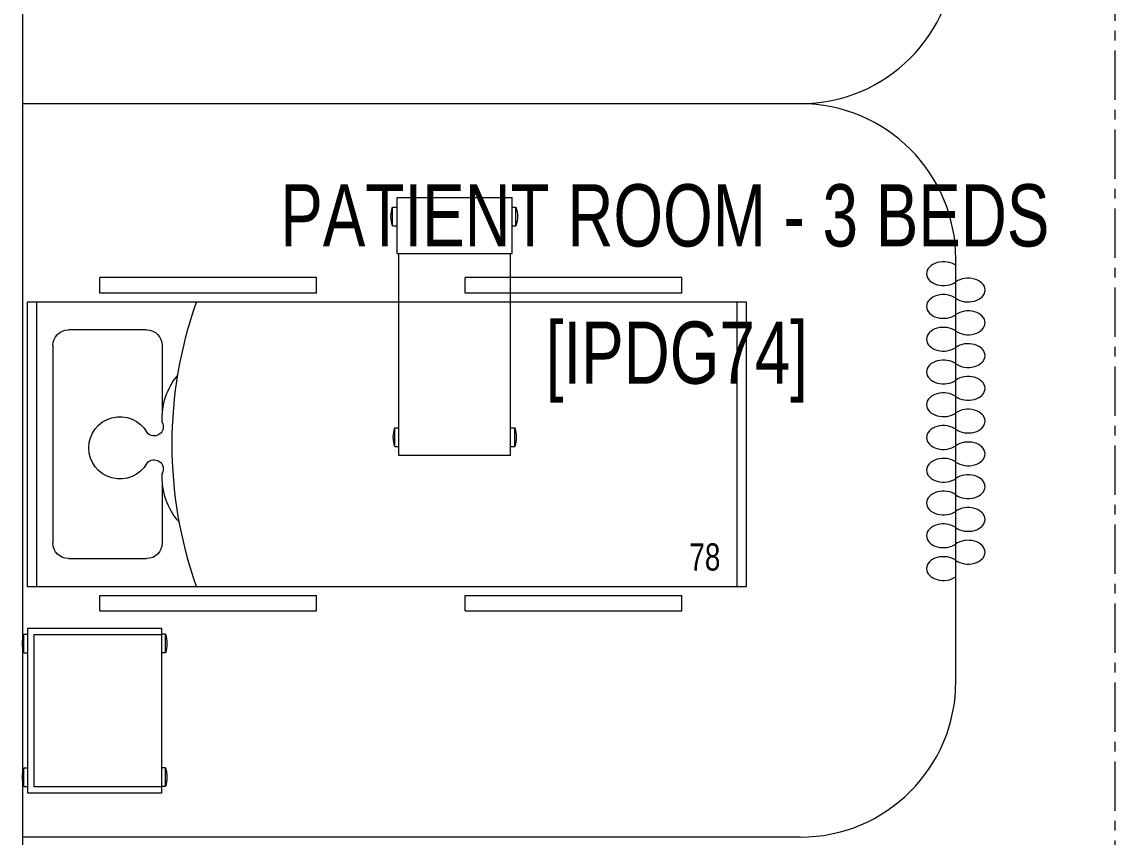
# Model space of a CAD drawing. Header units: millimetres. Extents: x 26027 to 581921, y 7230 to 233891.
# Drawn here: x 491685 to 495199, y 159063 to 161684 of the extents above; entities that cross this region are included whole.
import ezdxf

# ---------------------------------------------------------------- set-up
doc = ezdxf.new("R2010")
doc.units = ezdxf.units.MM
doc.header["$LTSCALE"] = 5
doc.linetypes.add('CENTER', pattern=[50.8, 31.75, -6.35, 6.35, -6.35])
doc.layers.get('0').update_dxf_attribs({"color": 252})
for name, color, linetype, lineweight in [('72_EGR_BASE_TEXT', 252, 'Continuous', 5), ('Medical Equipment and Furniture', 252, 'Continuous', 0), ('Medical Equipment and Furniture1', 252, 'Continuous', 5), ('Walls', 252, 'Continuous', 5)]:
    doc.layers.add(name, color=color, linetype=linetype, lineweight=lineweight)
doc.layers.add('axes', color=252, linetype='Continuous')
doc.styles.add('X3G_ENTITY_257CFD', font='swisscl.ttf', dxfattribs={"height": 200})
doc.styles.add('X3G_ENTITY_2587EA', font='swisscl.ttf', dxfattribs={"height": 200})

# ---------------------------------------------------------------- blocks, each defined once
blk = doc.blocks.new('Hospital Bed')
at = {"layer": 'Medical Equipment and Furniture1'}
for p, q in [((38.338, -101.6315, 0), (38.338, -101.6815, 0)), ((38.338, -101.6315, 0), (39.0347, -101.6315, 0)), ((39.0347, -101.6315, 0), (39.0347, -101.6815, 0)), ((39.5123, -101.6315, 0), (40.209, -101.6315, 0)), ((39.5123, -101.6315, 0), (39.5123, -101.6815, 0)), ((40.209, -101.6315, 0), (40.209, -101.6815, 0)), ((38.338, -101.6815, 0), (39.0347, -101.6815, 0)), ((39.5123, -101.6815, 0), (40.209, -101.6815, 0)), ((38.105, -102.6245, 0), (38.105, -101.7101, 0)), ((38.105, -101.7101, 0), (40.4164, -101.7101, 0)), ((38.135, -102.6245, 0), (38.135, -101.7101, 0)), ((40.3864, -101.7101, 0), (40.3864, -102.6245, 0)), ((40.4164, -101.7101, 0), (40.4164, -102.6245, 0)), ((38.2374, -101.7997, 0), (38.4887, -101.7997, 0)), ((38.1874, -102.485, 0), (38.1874, -101.8497, 0)), ((38.5387, -102.0476, 0), (38.5387, -101.8497, 0)), ((38.5387, -102.485, 0), (38.5387, -102.264, 0)), ((38.4887, -102.535, 0), (38.2374, -102.535, 0)), ((40.4164, -102.6245, 0), (38.105, -102.6245, 0)), ((38.338, -102.6532, 0), (38.338, -102.7032, 0)), ((39.0347, -102.6532, 0), (38.338, -102.6532, 0)), ((39.0347, -102.6532, 0), (39.0347, -102.7032, 0)), ((40.209, -102.6532, 0), (39.5123, -102.6532, 0)), ((39.5123, -102.6532, 0), (39.5123, -102.7032, 0)), ((40.209, -102.6532, 0), (40.209, -102.7032, 0)), ((39.0347, -102.7032, 0), (38.338, -102.7032, 0)), ((40.209, -102.7032, 0), (39.5123, -102.7032, 0))]:
    blk.add_line(p, q, dxfattribs=at)
at = {"layer": 'Medical Equipment and Furniture1', "elevation": 0}
for points in [[(38.6489, -102.6245), (38.6489, -102.6245), (38.6489, -102.6245), (38.6489, -102.6245), (38.6489, -102.6245), (38.6489, -102.6245), (38.6489, -102.6245), (38.6489, -102.6245), (38.6489, -102.6245), (38.6489, -102.6245), (38.6489, -102.6245), (38.6489, -102.6245), (38.6489, -102.6245), (38.6489, -102.6245), (38.6489, -102.6245), (38.6489, -102.6245), (38.6489, -102.6245), (38.6489, -102.6245), (38.6489, -102.6245), (38.6489, -102.6245), (38.6489, -102.6245), (38.6489, -102.6245), (38.6489, -102.6245), (38.6489, -102.6245), (38.6489, -102.6245), (38.6489, -102.6245), (38.6489, -102.6245), (38.6489, -102.6245), (38.6489, -102.6245), (38.6489, -102.6245), (38.6489, -102.6245), (38.6489, -102.6245), (38.6489, -102.6245), (38.6489, -102.6245), (38.6489, -102.6245), (38.6489, -102.6245), (38.6489, -102.6245), (38.6489, -102.6245), (38.6489, -102.6245), (38.6489, -102.6245), (38.6489, -102.6245), (38.6489, -102.6245), (38.6489, -102.6245), (38.6489, -102.6245), (38.6489, -102.6245), (38.6489, -102.6245), (38.6489, -102.6245), (38.6489, -102.6245), (38.6489, -102.6245), (38.6489, -102.6245), (38.6489, -102.6245), (38.6489, -102.6245), (38.6489, -102.6245), (38.6489, -102.6245), (38.6489, -102.6245), (38.6489, -102.6245), (38.6489, -102.6245), (38.6489, -102.6245), (38.6489, -102.6245), (38.6489, -102.6245), (38.6489, -102.6245), (38.6489, -102.6245), (38.6489, -102.6245), (38.6489, -102.6245), (38.6489, -102.6245), (38.6489, -102.6245), (38.6489, -102.6245), (38.6489, -102.6245), (38.6489, -102.6245), (38.6489, -102.6245), (38.6489, -102.6245), (38.6489, -102.6245), (38.6489, -102.6245), (38.6489, -102.6245), (38.6489, -102.6245), (38.6489, -102.6245), (38.6489, -102.6245), (38.6489, -102.6245), (38.6489, -102.6245), (38.6489, -102.6245), (38.6489, -102.6245), (38.6489, -102.6245), (38.6489, -102.6245), (38.6489, -102.6245), (38.6489, -102.6245), (38.6489, -102.6245), (38.6489, -102.6245), (38.6489, -102.6245), (38.6489, -102.6245), (38.6489, -102.6245), (38.6489, -102.6245), (38.6489, -102.6245), (38.6489, -102.6245), (38.6489, -102.6245), (38.6489, -102.6245), (38.6489, -102.6245), (38.6489, -102.6245), (38.6489, -102.6245), (38.6489, -102.6245), (38.6489, -102.6245), (38.6489, -102.6245), (38.6489, -102.6245), (38.6489, -102.6245), (38.6489, -102.6245), (38.6489, -102.6245), (38.6489, -102.6245), (38.6489, -102.6245), (38.6489, -102.6245), (38.6489, -102.6245), (38.6489, -102.6245), (38.6489, -102.6245), (38.6489, -102.6245), (38.6489, -102.6245), (38.6489, -102.6245), (38.6489, -102.6245), (38.6489, -102.6245), (38.6489, -102.6245), (38.6489, -102.6245), (38.6489, -102.6245), (38.6489, -102.6245), (38.6489, -102.6245), (38.6489, -102.6245), (38.6489, -102.6245), (38.6489, -102.6245), (38.6489, -102.6245), (38.6489, -102.6245), (38.6489, -102.6245), (38.6489, -102.6245), (38.6489, -102.6245), (38.6489, -102.6245), (38.6489, -102.6245), (38.6489, -102.6245), (38.6489, -102.6245), (38.6489, -102.6245), (38.6489, -102.6245), (38.6489, -102.6245), (38.6489, -102.6245), (38.6489, -102.6245), (38.6489, -102.6245), (38.6489, -102.6245), (38.6489, -102.6245), (38.6489, -102.6245), (38.6489, -102.6245), (38.6489, -102.6245), (38.6489, -102.6245), (38.6489, -102.6245), (38.6489, -102.6245), (38.6489, -102.6245), (38.6489, -102.6245), (38.6489, -102.6245), (38.6489, -102.6245), (38.6489, -102.6245), (38.6489, -102.6245), (38.6489, -102.6245), (38.6489, -102.6245), (38.6489, -102.6245), (38.6489, -102.6245), (38.6489, -102.6245), (38.6489, -102.6245), (38.6489, -102.6245), (38.6489, -102.6245), (38.6489, -102.6245), (38.6489, -102.6245), (38.6489, -102.6245), (38.6489, -102.6245), (38.6489, -102.6245), (38.6489, -102.6245), (38.6489, -102.6245), (38.6489, -102.6245), (38.6489, -102.6245), (38.6489, -102.6245), (38.6489, -102.6245), (38.6489, -102.6245), (38.6489, -102.6245), (38.6489, -102.6245), (38.6489, -102.6245), (38.6489, -102.6245), (38.6489, -102.6245), (38.6489, -102.6245), (38.6489, -102.6245), (38.6489, -102.6245), (38.6489, -102.6245), (38.6489, -102.6245), (38.6489, -102.6245), (38.6489, -102.6245), (38.6489, -102.6245), (38.6489, -102.6245), (38.6489, -102.6245), (38.6489, -102.6245), (38.6489, -102.6245), (38.6489, -102.6245), (38.6489, -102.6245), (38.6489, -102.6245), (38.6489, -102.6245), (38.6489, -102.6245), (38.6489, -102.6245), (38.6489, -102.6245), (38.6489, -102.6245), (38.6489, -102.6245), (38.6489, -102.6245), (38.6489, -102.6245), (38.6489, -102.6245), (38.6489, -102.6245), (38.6489, -102.6245), (38.6489, -102.6245), (38.6489, -102.6245), (38.6489, -102.6245), (38.6489, -102.6245), (38.6489, -102.6245), (38.6489, -102.6245), (38.6489, -102.6245), (38.6489, -102.6245), (38.6489, -102.6245), (38.6489, -102.6245), (38.6489, -102.6245), (38.6489, -102.6245), (38.6489, -102.6245), (38.6489, -102.6245), (38.6489, -102.6245)], [(38.6489, -102.6245), (38.6489, -102.6245), (38.6489, -102.6245), (38.6489, -102.6245), (38.6489, -102.6245), (38.6489, -102.6245), (38.6489, -102.6245), (38.6489, -102.6245), (38.6489, -102.6245), (38.6489, -102.6245), (38.6489, -102.6245), (38.6489, -102.6245), (38.6489, -102.6245), (38.6489, -102.6245), (38.6489, -102.6245), (38.6489, -102.6245), (38.6489, -102.6245), (38.6489, -102.6245), (38.6489, -102.6245), (38.6489, -102.6245), (38.6489, -102.6245), (38.6489, -102.6245), (38.6489, -102.6245), (38.6489, -102.6245), (38.6489, -102.6245), (38.6489, -102.6245), (38.6489, -102.6245), (38.6489, -102.6245), (38.6489, -102.6245), (38.6489, -102.6245), (38.6489, -102.6245), (38.6489, -102.6245), (38.6489, -102.6245), (38.6489, -102.6245), (38.6489, -102.6245), (38.6489, -102.6245), (38.6489, -102.6245), (38.6489, -102.6245), (38.6489, -102.6245), (38.6489, -102.6245), (38.6489, -102.6245), (38.6489, -102.6245), (38.6489, -102.6245), (38.6489, -102.6245), (38.6489, -102.6245), (38.6489, -102.6245), (38.6489, -102.6245), (38.6489, -102.6245), (38.6489, -102.6245), (38.6489, -102.6245), (38.6489, -102.6245), (38.6489, -102.6245), (38.6489, -102.6245), (38.6489, -102.6245), (38.6489, -102.6245), (38.6489, -102.6245), (38.6489, -102.6245), (38.6489, -102.6245), (38.6489, -102.6245), (38.6489, -102.6245), (38.6489, -102.6245), (38.6489, -102.6245), (38.6489, -102.6245), (38.6489, -102.6245), (38.6489, -102.6245), (38.6489, -102.6245), (38.6489, -102.6245), (38.6489, -102.6245), (38.6489, -102.6245), (38.6489, -102.6245), (38.6489, -102.6245), (38.6489, -102.6245), (38.6489, -102.6245), (38.6489, -102.6245), (38.6489, -102.6245), (38.6489, -102.6245), (38.6489, -102.6245), (38.6489, -102.6245), (38.6489, -102.6245), (38.6489, -102.6245), (38.6489, -102.6245), (38.6489, -102.6245), (38.6489, -102.6245), (38.6489, -102.6245), (38.6489, -102.6245), (38.6489, -102.6245), (38.6489, -102.6245), (38.6489, -102.6245), (38.6489, -102.6245), (38.6489, -102.6245), (38.6489, -102.6245), (38.6489, -102.6245), (38.6489, -102.6245), (38.6489, -102.6245), (38.6489, -102.6245), (38.6489, -102.6245), (38.6489, -102.6245), (38.6489, -102.6245), (38.6489, -102.6245), (38.6489, -102.6245), (38.6489, -102.6245), (38.6489, -102.6245), (38.6489, -102.6245), (38.6489, -102.6245), (38.6489, -102.6245), (38.6489, -102.6245), (38.6489, -102.6245), (38.6489, -102.6245), (38.6489, -102.6245), (38.6489, -102.6245), (38.6489, -102.6245), (38.6489, -102.6245), (38.6489, -102.6245), (38.6489, -102.6245), (38.6489, -102.6245), (38.6489, -102.6245), (38.6489, -102.6245), (38.6489, -102.6245), (38.6489, -102.6245), (38.6489, -102.6245), (38.6489, -102.6245), (38.6489, -102.6245), (38.6489, -102.6245), (38.6489, -102.6245), (38.6489, -102.6245), (38.6489, -102.6245), (38.6489, -102.6245), (38.6489, -102.6245), (38.6489, -102.6245), (38.6489, -102.6245), (38.6489, -102.6245), (38.6489, -102.6245), (38.6489, -102.6245), (38.6489, -102.6245), (38.6489, -102.6245), (38.6489, -102.6245), (38.6489, -102.6245), (38.6489, -102.6245), (38.6489, -102.6245), (38.6489, -102.6245), (38.6489, -102.6245), (38.6489, -102.6245), (38.6489, -102.6245), (38.6489, -102.6245), (38.6489, -102.6245), (38.6489, -102.6245), (38.6489, -102.6245), (38.6489, -102.6245), (38.6489, -102.6245), (38.6489, -102.6245), (38.6489, -102.6245), (38.6489, -102.6245), (38.6489, -102.6245), (38.6489, -102.6245), (38.6489, -102.6245), (38.6489, -102.6245), (38.6489, -102.6245), (38.6489, -102.6245), (38.6489, -102.6245), (38.6489, -102.6245), (38.6489, -102.6245), (38.6489, -102.6245), (38.6489, -102.6245), (38.6489, -102.6245), (38.6489, -102.6245), (38.6489, -102.6245), (38.6489, -102.6245), (38.6489, -102.6245), (38.6489, -102.6245), (38.6489, -102.6245), (38.6489, -102.6245), (38.6489, -102.6245), (38.6489, -102.6245), (38.6489, -102.6245), (38.6489, -102.6245), (38.6489, -102.6245), (38.6489, -102.6245), (38.6489, -102.6245), (38.6489, -102.6245), (38.6489, -102.6245), (38.6489, -102.6245), (38.6489, -102.6245), (38.6489, -102.6245), (38.6489, -102.6245), (38.6489, -102.6245), (38.6489, -102.6245), (38.6489, -102.6245), (38.6489, -102.6245), (38.6489, -102.6245), (38.6489, -102.6245), (38.6489, -102.6245), (38.6489, -102.6245), (38.6489, -102.6245), (38.6489, -102.6245), (38.6489, -102.6245), (38.6489, -102.6245), (38.6489, -102.6245), (38.6489, -102.6245), (38.6489, -102.6245), (38.6489, -102.6245), (38.6489, -102.6245), (38.6489, -102.6245), (38.6489, -102.6245), (38.6489, -102.6245), (38.6489, -102.6245), (38.6489, -102.6245), (38.6489, -102.6245), (38.6489, -102.6245), (38.6489, -102.6245), (38.6489, -102.6245), (38.6489, -102.6245), (38.6489, -102.6245), (38.6489, -102.6245), (38.6489, -102.6245)], [(38.6489, -102.6245), (38.6489, -102.6245), (38.6489, -102.6245), (38.6489, -102.6245), (38.6489, -102.6245), (38.6489, -102.6245), (38.6489, -102.6245), (38.6489, -102.6245), (38.6489, -102.6245), (38.6489, -102.6245), (38.6489, -102.6245), (38.6489, -102.6245), (38.6489, -102.6245), (38.6489, -102.6245), (38.6489, -102.6245), (38.6489, -102.6245), (38.6489, -102.6245), (38.6489, -102.6245), (38.6489, -102.6245), (38.6489, -102.6245), (38.6489, -102.6245), (38.6489, -102.6245), (38.6489, -102.6245), (38.6489, -102.6245), (38.6489, -102.6245), (38.6489, -102.6245), (38.6489, -102.6245), (38.6489, -102.6245), (38.6489, -102.6245), (38.6489, -102.6245), (38.6489, -102.6245), (38.6489, -102.6245), (38.6489, -102.6245), (38.6489, -102.6245), (38.6489, -102.6245), (38.6489, -102.6245), (38.6489, -102.6245), (38.6489, -102.6245), (38.6489, -102.6245), (38.6489, -102.6245), (38.6489, -102.6245), (38.6489, -102.6245), (38.6489, -102.6245), (38.6489, -102.6245), (38.6489, -102.6245), (38.6489, -102.6245), (38.6489, -102.6245), (38.6489, -102.6245), (38.6489, -102.6245), (38.6489, -102.6245), (38.6489, -102.6245), (38.6489, -102.6245), (38.6489, -102.6245), (38.6489, -102.6245), (38.6489, -102.6245), (38.6489, -102.6245), (38.6489, -102.6245), (38.6489, -102.6245), (38.6489, -102.6245), (38.6489, -102.6245), (38.6489, -102.6245), (38.6489, -102.6245), (38.6489, -102.6245), (38.6489, -102.6245), (38.6489, -102.6245), (38.6489, -102.6245), (38.6489, -102.6245), (38.6489, -102.6245), (38.6489, -102.6245), (38.6489, -102.6245), (38.6489, -102.6245), (38.6489, -102.6245), (38.6489, -102.6245), (38.6489, -102.6245), (38.6489, -102.6245), (38.6489, -102.6245), (38.6489, -102.6245), (38.6489, -102.6245), (38.6489, -102.6245), (38.6489, -102.6245), (38.6489, -102.6245), (38.6489, -102.6245), (38.6489, -102.6245), (38.6489, -102.6245), (38.6489, -102.6245), (38.6489, -102.6245), (38.6489, -102.6245), (38.6489, -102.6245), (38.6489, -102.6245), (38.6489, -102.6245), (38.6489, -102.6245), (38.6489, -102.6245), (38.6489, -102.6245), (38.6489, -102.6245), (38.6489, -102.6245), (38.6489, -102.6245), (38.6489, -102.6245), (38.6489, -102.6245), (38.6489, -102.6245), (38.6489, -102.6245), (38.6489, -102.6245), (38.6489, -102.6245), (38.6489, -102.6245), (38.6489, -102.6245), (38.6489, -102.6245), (38.6489, -102.6245), (38.6489, -102.6245), (38.6489, -102.6245), (38.6489, -102.6245), (38.6489, -102.6245), (38.6489, -102.6245), (38.6489, -102.6245), (38.6489, -102.6245), (38.6489, -102.6245), (38.6489, -102.6245), (38.6489, -102.6245), (38.6489, -102.6245), (38.6489, -102.6245), (38.6489, -102.6245), (38.6489, -102.6245), (38.6489, -102.6245), (38.6489, -102.6245), (38.6489, -102.6245), (38.6489, -102.6245), (38.6489, -102.6245), (38.6489, -102.6245), (38.6489, -102.6245), (38.6489, -102.6245), (38.6489, -102.6245), (38.6489, -102.6245), (38.6489, -102.6245), (38.6489, -102.6245), (38.6489, -102.6245), (38.6489, -102.6245), (38.6489, -102.6245), (38.6489, -102.6245), (38.6489, -102.6245), (38.6489, -102.6245), (38.6489, -102.6245), (38.6489, -102.6245), (38.6489, -102.6245), (38.6489, -102.6245), (38.6489, -102.6245), (38.6489, -102.6245), (38.6489, -102.6245), (38.6489, -102.6245), (38.6489, -102.6245), (38.6489, -102.6245), (38.6489, -102.6245), (38.6489, -102.6245), (38.6489, -102.6245), (38.6489, -102.6245), (38.6489, -102.6245), (38.6489, -102.6245), (38.6489, -102.6245), (38.6489, -102.6245), (38.6489, -102.6245), (38.6489, -102.6245), (38.6489, -102.6245), (38.6489, -102.6245), (38.6489, -102.6245), (38.6489, -102.6245), (38.6489, -102.6245), (38.6489, -102.6245), (38.6489, -102.6245), (38.6489, -102.6245), (38.6489, -102.6245), (38.6489, -102.6245), (38.6489, -102.6245), (38.6489, -102.6245), (38.6489, -102.6245), (38.6489, -102.6245), (38.6489, -102.6245), (38.6489, -102.6245), (38.6489, -102.6245), (38.6489, -102.6245), (38.6489, -102.6245), (38.6489, -102.6245), (38.6489, -102.6245), (38.6489, -102.6245), (38.6489, -102.6245), (38.6489, -102.6245), (38.6489, -102.6245), (38.6489, -102.6245), (38.6489, -102.6245), (38.6489, -102.6245), (38.6489, -102.6245), (38.6489, -102.6245), (38.6489, -102.6245), (38.6489, -102.6245), (38.6489, -102.6245), (38.6489, -102.6245), (38.6489, -102.6245), (38.6489, -102.6245), (38.6489, -102.6245), (38.6489, -102.6245), (38.6489, -102.6245), (38.6489, -102.6245), (38.6489, -102.6245), (38.6489, -102.6245), (38.6489, -102.6245), (38.6489, -102.6245), (38.6489, -102.6245), (38.6489, -102.6245), (38.6489, -102.6245), (38.6489, -102.6245), (38.6489, -102.6245), (38.6489, -102.6245), (38.6489, -102.6245), (38.6489, -102.6245), (38.6489, -102.6245), (38.6489, -102.6245), (38.6489, -102.6245), (38.6489, -102.6245), (38.6489, -102.6245), (38.6489, -102.6245), (38.6489, -102.6245), (38.6489, -102.6245), (38.6489, -102.6245), (38.6489, -102.6245), (38.6489, -102.6245), (38.6489, -102.6245), (38.6489, -102.6245), (38.6489, -102.6245), (38.6489, -102.6245), (38.6489, -102.6245), (38.6489, -102.6245), (38.6489, -102.6245), (38.6489, -102.6245), (38.6489, -102.6245), (38.6489, -102.6245), (38.6489, -102.6245), (38.6489, -102.6245), (38.6489, -102.6245), (38.6489, -102.6245), (38.6489, -102.6245), (38.6489, -102.6245), (38.6489, -102.6245), (38.6489, -102.6245), (38.6489, -102.6245), (38.6489, -102.6245), (38.6489, -102.6245), (38.6489, -102.6245), (38.6489, -102.6245), (38.6489, -102.6245), (38.6489, -102.6245), (38.6489, -102.6245), (38.6489, -102.6245), (38.6489, -102.6245), (38.6489, -102.6245), (38.6489, -102.6245), (38.6489, -102.6245), (38.6489, -102.6245), (38.6489, -102.6245), (38.6489, -102.6245), (38.6489, -102.6245), (38.6489, -102.6245), (38.6489, -102.6245), (38.6489, -102.6245), (38.6489, -102.6245), (38.6489, -102.6245), (38.6489, -102.6245), (38.6489, -102.6245), (38.6489, -102.6245), (38.6489, -102.6245), (38.6489, -102.6245), (38.6489, -102.6245), (38.6489, -102.6245), (38.6489, -102.6245), (38.6489, -102.6245), (38.6489, -102.6245), (38.6489, -102.6245), (38.6489, -102.6245), (38.6489, -102.6245), (38.6489, -102.6245), (38.6489, -102.6245), (38.6489, -102.6245)]]:
    blk.add_lwpolyline(points, close=True, dxfattribs=at)
for points in [[(38.6489, -102.6245), (38.6489, -102.6245), (38.6489, -102.6245), (38.6489, -102.6245), (38.6489, -102.6245), (38.6489, -102.6245), (38.6489, -102.6245), (38.6489, -102.6245)], [(38.6489, -102.6245), (38.6489, -102.6245), (38.6489, -102.6245), (38.6489, -102.6245), (38.6489, -102.6245), (38.6489, -102.6245), (38.6489, -102.6245), (38.6489, -102.6245), (38.6489, -102.6245), (38.6489, -102.6245), (38.6489, -102.6245), (38.6489, -102.6245), (38.6489, -102.6245), (38.6489, -102.6245), (38.6489, -102.6245), (38.6489, -102.6245), (38.6489, -102.6245), (38.6489, -102.6245), (38.6489, -102.6245), (38.6489, -102.6245), (38.6489, -102.6245), (38.6489, -102.6245), (38.6489, -102.6245), (38.6489, -102.6245), (38.6489, -102.6245), (38.6489, -102.6245), (38.6489, -102.6245), (38.6489, -102.6245), (38.6489, -102.6245), (38.6489, -102.6245), (38.6489, -102.6245), (38.6489, -102.6245), (38.6489, -102.6245), (38.6489, -102.6245), (38.6489, -102.6245), (38.6489, -102.6245), (38.6489, -102.6245), (38.6489, -102.6245), (38.6489, -102.6245), (38.6489, -102.6245), (38.6489, -102.6245), (38.6489, -102.6245), (38.6489, -102.6245), (38.6489, -102.6245), (38.6489, -102.6245), (38.6489, -102.6245), (38.6489, -102.6245), (38.6489, -102.6245), (38.6489, -102.6245), (38.6489, -102.6245), (38.6489, -102.6245), (38.6489, -102.6245), (38.6489, -102.6245), (38.6489, -102.6245), (38.6489, -102.6245), (38.6489, -102.6245), (38.6489, -102.6245), (38.6489, -102.6245), (38.6489, -102.6245), (38.6489, -102.6245), (38.6489, -102.6245), (38.6489, -102.6245), (38.6489, -102.6245), (38.6489, -102.6245), (38.6489, -102.6245), (38.6489, -102.6245), (38.6489, -102.6245), (38.6489, -102.6245), (38.6489, -102.6245), (38.6489, -102.6245), (38.6489, -102.6245), (38.6489, -102.6245), (38.6489, -102.6245), (38.6489, -102.6245), (38.6489, -102.6245), (38.6489, -102.6245), (38.6489, -102.6245), (38.6489, -102.6245), (38.6489, -102.6245), (38.6489, -102.6245), (38.6489, -102.6245), (38.6489, -102.6245), (38.6489, -102.6245), (38.6489, -102.6245), (38.6489, -102.6245), (38.6489, -102.6245), (38.6489, -102.6245), (38.6489, -102.6245), (38.6489, -102.6245), (38.6489, -102.6245), (38.6489, -102.6245), (38.6489, -102.6245), (38.6489, -102.6245), (38.6489, -102.6245), (38.6489, -102.6245), (38.6489, -102.6245), (38.6489, -102.6245), (38.6489, -102.6245), (38.6489, -102.6245), (38.6489, -102.6245), (38.6489, -102.6245), (38.6489, -102.6245), (38.6489, -102.6245), (38.6489, -102.6245), (38.6489, -102.6245), (38.6489, -102.6245), (38.6489, -102.6245), (38.6489, -102.6245), (38.6489, -102.6245), (38.6489, -102.6245), (38.6489, -102.6245)], [(38.6489, -102.6245), (38.6489, -102.6245), (38.6489, -102.6245), (38.6489, -102.6245), (38.6489, -102.6245), (38.6489, -102.6245), (38.6489, -102.6245), (38.6489, -102.6245), (38.6489, -102.6245), (38.6489, -102.6245), (38.6489, -102.6245), (38.6489, -102.6245), (38.6489, -102.6245), (38.6489, -102.6245), (38.6489, -102.6245), (38.6489, -102.6245), (38.6489, -102.6245)], [(38.6489, -102.6245), (38.6489, -102.6245), (38.6489, -102.6245), (38.6489, -102.6245), (38.6489, -102.6245), (38.6489, -102.6245), (38.6489, -102.6245)], [(38.6489, -102.6245), (38.6489, -102.6245), (38.6489, -102.6245), (38.6489, -102.6245), (38.6489, -102.6245), (38.6489, -102.6245), (38.6489, -102.6245), (38.6489, -102.6245), (38.6489, -102.6245), (38.6489, -102.6245), (38.6489, -102.6245), (38.6489, -102.6245)], [(38.6489, -102.6245), (38.6489, -102.6245), (38.6489, -102.6245), (38.6489, -102.6245), (38.6489, -102.6245), (38.6489, -102.6245), (38.6489, -102.6245), (38.6489, -102.6245), (38.6489, -102.6245), (38.6489, -102.6245), (38.6489, -102.6245), (38.6489, -102.6245), (38.6489, -102.6245), (38.6489, -102.6245), (38.6489, -102.6245), (38.6489, -102.6245), (38.6489, -102.6245), (38.6489, -102.6245), (38.6489, -102.6245), (38.6489, -102.6245), (38.6489, -102.6245), (38.6489, -102.6245), (38.6489, -102.6245), (38.6489, -102.6245), (38.6489, -102.6245), (38.6489, -102.6245), (38.6489, -102.6245), (38.6489, -102.6245), (38.6489, -102.6245), (38.6489, -102.6245), (38.6489, -102.6245), (38.6489, -102.6245), (38.6489, -102.6245), (38.6489, -102.6245), (38.6489, -102.6245), (38.6489, -102.6245), (38.6489, -102.6245), (38.6489, -102.6245), (38.6489, -102.6245), (38.6489, -102.6245), (38.6489, -102.6245), (38.6489, -102.6245), (38.6489, -102.6245), (38.6489, -102.6245), (38.6489, -102.6245), (38.6489, -102.6245), (38.6489, -102.6245), (38.6489, -102.6245), (38.6489, -102.6245), (38.6489, -102.6245), (38.6489, -102.6245), (38.6489, -102.6245), (38.6489, -102.6245), (38.6489, -102.6245), (38.6489, -102.6245), (38.6489, -102.6245), (38.6489, -102.6245), (38.6489, -102.6245), (38.6489, -102.6245), (38.6489, -102.6245), (38.6489, -102.6245), (38.6489, -102.6245), (38.6489, -102.6245), (38.6489, -102.6245), (38.6489, -102.6245), (38.6489, -102.6245), (38.6489, -102.6245), (38.6489, -102.6245), (38.6489, -102.6245), (38.6489, -102.6245), (38.6489, -102.6245), (38.6489, -102.6245), (38.6489, -102.6245), (38.6489, -102.6245), (38.6489, -102.6245), (38.6489, -102.6245), (38.6489, -102.6245), (38.6489, -102.6245), (38.6489, -102.6245), (38.6489, -102.6245), (38.6489, -102.6245), (38.6489, -102.6245), (38.6489, -102.6245), (38.6489, -102.6245), (38.6489, -102.6245), (38.6489, -102.6245), (38.6489, -102.6245), (38.6489, -102.6245), (38.6489, -102.6245)], [(38.6489, -102.6245), (38.6489, -102.6245), (38.6489, -102.6245), (38.6489, -102.6245), (38.6489, -102.6245), (38.6489, -102.6245), (38.6489, -102.6245), (38.6489, -102.6245), (38.6489, -102.6245), (38.6489, -102.6245), (38.6489, -102.6245), (38.6489, -102.6245), (38.6489, -102.6245), (38.6489, -102.6245), (38.6489, -102.6245), (38.6489, -102.6245), (38.6489, -102.6245), (38.6489, -102.6245), (38.6489, -102.6245), (38.6489, -102.6245), (38.6489, -102.6245), (38.6489, -102.6245), (38.6489, -102.6245), (38.6489, -102.6245), (38.6489, -102.6245), (38.6489, -102.6245), (38.6489, -102.6245), (38.6489, -102.6245), (38.6489, -102.6245), (38.6489, -102.6245), (38.6489, -102.6245), (38.6489, -102.6245), (38.6489, -102.6245), (38.6489, -102.6245), (38.6489, -102.6245), (38.6489, -102.6245), (38.6489, -102.6245), (38.6489, -102.6245), (38.6489, -102.6245), (38.6489, -102.6245), (38.6489, -102.6245), (38.6489, -102.6245), (38.6489, -102.6245), (38.6489, -102.6245), (38.6489, -102.6245), (38.6489, -102.6245), (38.6489, -102.6245), (38.6489, -102.6245), (38.6489, -102.6245), (38.6489, -102.6245), (38.6489, -102.6245), (38.6489, -102.6245), (38.6489, -102.6245), (38.6489, -102.6245)], [(38.6489, -102.6245), (38.6489, -102.6245), (38.6489, -102.6245), (38.6489, -102.6245), (38.6489, -102.6245), (38.6489, -102.6245), (38.6489, -102.6245), (38.6489, -102.6245), (38.6489, -102.6245), (38.6489, -102.6245)], [(38.6489, -102.6245), (38.6489, -102.6245), (38.6489, -102.6245), (38.6489, -102.6245), (38.6489, -102.6245), (38.6489, -102.6245), (38.6489, -102.6245), (38.6489, -102.6245), (38.6489, -102.6245), (38.6489, -102.6245)], [(38.6489, -102.6245), (38.6489, -102.6245), (38.6489, -102.6245), (38.6489, -102.6245), (38.6489, -102.6245), (38.6489, -102.6245), (38.6489, -102.6245), (38.6489, -102.6245), (38.6489, -102.6245), (38.6489, -102.6245), (38.6489, -102.6245), (38.6489, -102.6245), (38.6489, -102.6245), (38.6489, -102.6245), (38.6489, -102.6245)], [(38.6489, -102.6245), (38.6489, -102.6245), (38.6489, -102.6245), (38.6489, -102.6245), (38.6489, -102.6245), (38.6489, -102.6245), (38.6489, -102.6245), (38.6489, -102.6245), (38.6489, -102.6245), (38.6489, -102.6245)], [(38.6489, -102.6245), (38.6489, -102.6245), (38.6489, -102.6245), (38.6489, -102.6245), (38.6489, -102.6245), (38.6489, -102.6245), (38.6489, -102.6245)], [(38.6489, -102.6245), (38.6489, -102.6245), (38.6489, -102.6245), (38.6489, -102.6245), (38.6489, -102.6245), (38.6489, -102.6245), (38.6489, -102.6245), (38.6489, -102.6245), (38.6489, -102.6245), (38.6489, -102.6245)], [(38.6489, -102.6245), (38.6489, -102.6245), (38.6489, -102.6245), (38.6489, -102.6245), (38.6489, -102.6245), (38.6489, -102.6245), (38.6489, -102.6245), (38.6489, -102.6245), (38.6489, -102.6245), (38.6489, -102.6245), (38.6489, -102.6245), (38.6489, -102.6245), (38.6489, -102.6245), (38.6489, -102.6245), (38.6489, -102.6245), (38.6489, -102.6245), (38.6489, -102.6245), (38.6489, -102.6245)], [(38.6489, -102.6245), (38.6489, -102.6245), (38.6489, -102.6245), (38.6489, -102.6245), (38.6489, -102.6245), (38.6489, -102.6245), (38.6489, -102.6245), (38.6489, -102.6245), (38.6489, -102.6245)]]:
    blk.add_lwpolyline(points, dxfattribs=at)
at = {"layer": 'Medical Equipment and Furniture1'}
for centre, radius, start, end in [((39.9488, -102.1673, 0), 1.378, 160.6222, 199.3778), ((38.2374, -101.8497, 0), 0.05, 90, 180), ((38.4887, -101.8497, 0), 0.05, 0, 90), ((38.7578, -102.0625, 0), 0.2195, 138.2973, 182.816), ((38.4026, -102.1558, 0), 0.1, 29.3037, 330.6963), ((38.5126, -102.0878, 0), 0.0297, 220.0437, 29.1003), ((38.5126, -102.2238, 0), 0.0297, 330.8997, 139.9563), ((38.7578, -102.2491, 0), 0.2195, 177.184, 219.6878), ((38.2374, -102.485, 0), 0.05, 180, 270), ((38.4887, -102.485, 0), 0.05, 270, 0)]:
    blk.add_arc(centre, radius, start, end, dxfattribs=at)
blk = doc.blocks.new('HF13963-P')
at = {"layer": 'Medical Equipment and Furniture1'}
for p, q in [((0.18, 0.185), (0, 0.185)), ((0, 0.185), (0, -0.185)), ((0.0915, 0.1995), (0.0315, 0.1995)), ((0.0315, 0.1995), (0.0315, 0.185)), ((0.0915, 0.1995), (0.0915, 0.185)), ((0.18, 0.185), (0.18, -0.185)), ((0.83, 0.1788), (0.18, 0.1788)), ((0.8007, 0.1919), (0.7407, 0.1919)), ((0.7407, 0.1919), (0.7407, 0.1788)), ((0.8007, 0.1919), (0.8007, 0.1788)), ((0.83, -0.1788), (0.83, 0.1788)), ((0.18, -0.185), (0, -0.185)), ((0.0315, -0.185), (0.0315, -0.1971)), ((0.0915, -0.1971), (0.0315, -0.1971)), ((0.0915, -0.185), (0.0915, -0.1971)), ((0.18, -0.1788), (0.83, -0.1788)), ((0.7407, -0.1788), (0.7407, -0.1933)), ((0.8007, -0.1933), (0.7407, -0.1933)), ((0.8007, -0.1788), (0.8007, -0.1933))]:
    blk.add_line(p, q, dxfattribs=at)
for centre, start, end in [((0.0615, 0.112), 71.0754, 108.9246), ((0.7707, 0.1044), 71.0754, 108.9246), ((0.0615, -0.1096), 251.0754, 288.9246), ((0.7707, -0.1058), 251.0754, 288.9246)]:
    blk.add_arc(centre, 0.0925, start, end, dxfattribs=at)
blk = doc.blocks.new('HF10531-P')
at = {"layer": 'Medical Equipment and Furniture1'}
for p, q in [((0.53, 0.43), (0, 0.43)), ((0, 0.43), (0, 0)), ((0.0791, 0.4424), (0.0191, 0.4424)), ((0.0191, 0.4424), (0.0191, 0.43)), ((0.0791, 0.4424), (0.0791, 0.43)), ((0.5086, 0.4424), (0.4486, 0.4424)), ((0.4486, 0.4424), (0.4486, 0.43)), ((0.5086, 0.4424), (0.5086, 0.43)), ((0.53, 0), (0.53, 0.43)), ((0.51, 0.41), (0.02, 0.41)), ((0.02, 0.41), (0.02, 0)), ((0.51, 0), (0.51, 0.41)), ((0, 0), (0.53, 0)), ((0.0191, -0.0124), (0.0191, 0)), ((0.0791, -0.0124), (0.0791, 0)), ((0.4486, -0.0124), (0.4486, 0)), ((0.5086, -0.0124), (0.5086, 0)), ((0.0791, -0.0124), (0.0191, -0.0124)), ((0.5086, -0.0124), (0.4486, -0.0124))]:
    blk.add_line(p, q, dxfattribs=at)
for points in [[(0.02, 0.41), (0.02, 0.41), (0.02, 0.41), (0.02, 0.41), (0.02, 0.41), (0.02, 0.41), (0.02, 0.41), (0.02, 0.41), (0.02, 0.41), (0.02, 0.41), (0.02, 0.41), (0.02, 0.41), (0.02, 0.41), (0.02, 0.41), (0.02, 0.41), (0.02, 0.41), (0.02, 0.41), (0.02, 0.41), (0.02, 0.41), (0.02, 0.41), (0.02, 0.41), (0.02, 0.41), (0.02, 0.41), (0.02, 0.41), (0.02, 0.41), (0.02, 0.41), (0.02, 0.41), (0.02, 0.41), (0.02, 0.41), (0.02, 0.41), (0.02, 0.41), (0.02, 0.41), (0.02, 0.41), (0.02, 0.41), (0.02, 0.41), (0.02, 0.41), (0.02, 0.41), (0.02, 0.41), (0.02, 0.41), (0.02, 0.41), (0.02, 0.41), (0.02, 0.41), (0.02, 0.41), (0.02, 0.41), (0.02, 0.41), (0.02, 0.41), (0.02, 0.41), (0.02, 0.41), (0.02, 0.41), (0.02, 0.41), (0.02, 0.41), (0.02, 0.41), (0.02, 0.41), (0.02, 0.41), (0.02, 0.41), (0.02, 0.41), (0.02, 0.41), (0.02, 0.41), (0.02, 0.41), (0.02, 0.41), (0.02, 0.41), (0.02, 0.41), (0.02, 0.41), (0.02, 0.41), (0.02, 0.41), (0.02, 0.41), (0.02, 0.41), (0.02, 0.41), (0.02, 0.41), (0.02, 0.41), (0.02, 0.41), (0.02, 0.41), (0.02, 0.41), (0.02, 0.41), (0.02, 0.41), (0.02, 0.41), (0.02, 0.41), (0.02, 0.41), (0.02, 0.41), (0.02, 0.41), (0.02, 0.41), (0.02, 0.41), (0.02, 0.41), (0.02, 0.41), (0.02, 0.41), (0.02, 0.41), (0.02, 0.41), (0.02, 0.41), (0.02, 0.41), (0.02, 0.41), (0.02, 0.41), (0.02, 0.41), (0.02, 0.41), (0.02, 0.41), (0.02, 0.41), (0.02, 0.41), (0.02, 0.41), (0.02, 0.41), (0.02, 0.41), (0.02, 0.41), (0.02, 0.41), (0.02, 0.41), (0.02, 0.41), (0.02, 0.41), (0.02, 0.41), (0.02, 0.41), (0.02, 0.41), (0.02, 0.41), (0.02, 0.41), (0.02, 0.41), (0.02, 0.41), (0.02, 0.41), (0.02, 0.41), (0.02, 0.41), (0.02, 0.41), (0.02, 0.41), (0.02, 0.41), (0.02, 0.41), (0.02, 0.41), (0.02, 0.41), (0.02, 0.41), (0.02, 0.41), (0.02, 0.41), (0.02, 0.41), (0.02, 0.41), (0.02, 0.41), (0.02, 0.41), (0.02, 0.41), (0.02, 0.41), (0.02, 0.41), (0.02, 0.41), (0.02, 0.41), (0.02, 0.41), (0.02, 0.41), (0.02, 0.41), (0.02, 0.41), (0.02, 0.41), (0.02, 0.41), (0.02, 0.41), (0.02, 0.41), (0.02, 0.41), (0.02, 0.41), (0.02, 0.41), (0.02, 0.41), (0.02, 0.41), (0.02, 0.41), (0.02, 0.41), (0.02, 0.41), (0.02, 0.41), (0.02, 0.41), (0.02, 0.41), (0.02, 0.41), (0.02, 0.41), (0.02, 0.41), (0.02, 0.41), (0.02, 0.41), (0.02, 0.41), (0.02, 0.41), (0.02, 0.41), (0.02, 0.41), (0.02, 0.41), (0.02, 0.41), (0.02, 0.41), (0.02, 0.41), (0.02, 0.41), (0.02, 0.41), (0.02, 0.41), (0.02, 0.41), (0.02, 0.41), (0.02, 0.41), (0.02, 0.41), (0.02, 0.41), (0.02, 0.41), (0.02, 0.41), (0.02, 0.41), (0.02, 0.41), (0.02, 0.41), (0.02, 0.41), (0.02, 0.41), (0.02, 0.41), (0.02, 0.41), (0.02, 0.41), (0.02, 0.41), (0.02, 0.41), (0.02, 0.41), (0.02, 0.41), (0.02, 0.41), (0.02, 0.41), (0.02, 0.41), (0.02, 0.41), (0.02, 0.41), (0.02, 0.41), (0.02, 0.41), (0.02, 0.41), (0.02, 0.41), (0.02, 0.41), (0.02, 0.41), (0.02, 0.41), (0.02, 0.41), (0.02, 0.41), (0.02, 0.41), (0.02, 0.41), (0.02, 0.41), (0.02, 0.41), (0.02, 0.41), (0.02, 0.41), (0.02, 0.41), (0.02, 0.41), (0.02, 0.41), (0.02, 0.41), (0.02, 0.41), (0.02, 0.41), (0.02, 0.41), (0.02, 0.41), (0.02, 0.41), (0.02, 0.41), (0.02, 0.41), (0.02, 0.41), (0.02, 0.41)], [(0.02, 0.41), (0.02, 0.41), (0.02, 0.41), (0.02, 0.41), (0.02, 0.41), (0.02, 0.41), (0.02, 0.41), (0.02, 0.41), (0.02, 0.41), (0.02, 0.41), (0.02, 0.41), (0.02, 0.41), (0.02, 0.41), (0.02, 0.41), (0.02, 0.41), (0.02, 0.41), (0.02, 0.41), (0.02, 0.41), (0.02, 0.41), (0.02, 0.41), (0.02, 0.41), (0.02, 0.41), (0.02, 0.41), (0.02, 0.41), (0.02, 0.41), (0.02, 0.41), (0.02, 0.41), (0.02, 0.41), (0.02, 0.41), (0.02, 0.41), (0.02, 0.41), (0.02, 0.41), (0.02, 0.41), (0.02, 0.41), (0.02, 0.41), (0.02, 0.41), (0.02, 0.41), (0.02, 0.41), (0.02, 0.41), (0.02, 0.41), (0.02, 0.41), (0.02, 0.41), (0.02, 0.41), (0.02, 0.41), (0.02, 0.41), (0.02, 0.41), (0.02, 0.41), (0.02, 0.41), (0.02, 0.41), (0.02, 0.41), (0.02, 0.41), (0.02, 0.41), (0.02, 0.41), (0.02, 0.41), (0.02, 0.41), (0.02, 0.41), (0.02, 0.41), (0.02, 0.41), (0.02, 0.41), (0.02, 0.41), (0.02, 0.41), (0.02, 0.41), (0.02, 0.41), (0.02, 0.41), (0.02, 0.41), (0.02, 0.41), (0.02, 0.41), (0.02, 0.41), (0.02, 0.41), (0.02, 0.41), (0.02, 0.41), (0.02, 0.41), (0.02, 0.41), (0.02, 0.41), (0.02, 0.41), (0.02, 0.41), (0.02, 0.41), (0.02, 0.41), (0.02, 0.41), (0.02, 0.41), (0.02, 0.41), (0.02, 0.41), (0.02, 0.41), (0.02, 0.41), (0.02, 0.41), (0.02, 0.41), (0.02, 0.41), (0.02, 0.41), (0.02, 0.41), (0.02, 0.41), (0.02, 0.41), (0.02, 0.41), (0.02, 0.41), (0.02, 0.41), (0.02, 0.41), (0.02, 0.41), (0.02, 0.41), (0.02, 0.41), (0.02, 0.41), (0.02, 0.41), (0.02, 0.41), (0.02, 0.41), (0.02, 0.41), (0.02, 0.41), (0.02, 0.41), (0.02, 0.41), (0.02, 0.41), (0.02, 0.41), (0.02, 0.41), (0.02, 0.41), (0.02, 0.41), (0.02, 0.41), (0.02, 0.41), (0.02, 0.41), (0.02, 0.41), (0.02, 0.41), (0.02, 0.41), (0.02, 0.41), (0.02, 0.41), (0.02, 0.41), (0.02, 0.41), (0.02, 0.41), (0.02, 0.41), (0.02, 0.41), (0.02, 0.41), (0.02, 0.41), (0.02, 0.41), (0.02, 0.41), (0.02, 0.41), (0.02, 0.41), (0.02, 0.41), (0.02, 0.41), (0.02, 0.41), (0.02, 0.41), (0.02, 0.41), (0.02, 0.41), (0.02, 0.41), (0.02, 0.41), (0.02, 0.41), (0.02, 0.41), (0.02, 0.41), (0.02, 0.41), (0.02, 0.41), (0.02, 0.41), (0.02, 0.41), (0.02, 0.41), (0.02, 0.41), (0.02, 0.41), (0.02, 0.41), (0.02, 0.41), (0.02, 0.41), (0.02, 0.41), (0.02, 0.41), (0.02, 0.41), (0.02, 0.41), (0.02, 0.41), (0.02, 0.41), (0.02, 0.41), (0.02, 0.41), (0.02, 0.41), (0.02, 0.41), (0.02, 0.41), (0.02, 0.41), (0.02, 0.41), (0.02, 0.41), (0.02, 0.41), (0.02, 0.41), (0.02, 0.41), (0.02, 0.41), (0.02, 0.41), (0.02, 0.41), (0.02, 0.41), (0.02, 0.41), (0.02, 0.41), (0.02, 0.41), (0.02, 0.41), (0.02, 0.41), (0.02, 0.41), (0.02, 0.41), (0.02, 0.41), (0.02, 0.41), (0.02, 0.41), (0.02, 0.41), (0.02, 0.41), (0.02, 0.41), (0.02, 0.41), (0.02, 0.41), (0.02, 0.41), (0.02, 0.41), (0.02, 0.41), (0.02, 0.41), (0.02, 0.41), (0.02, 0.41), (0.02, 0.41), (0.02, 0.41), (0.02, 0.41), (0.02, 0.41), (0.02, 0.41), (0.02, 0.41), (0.02, 0.41), (0.02, 0.41), (0.02, 0.41), (0.02, 0.41), (0.02, 0.41), (0.02, 0.41), (0.02, 0.41), (0.02, 0.41), (0.02, 0.41), (0.02, 0.41), (0.02, 0.41), (0.02, 0.41), (0.02, 0.41), (0.02, 0.41), (0.02, 0.41)], [(0.02, 0.41), (0.02, 0.41), (0.02, 0.41), (0.02, 0.41), (0.02, 0.41), (0.02, 0.41), (0.02, 0.41), (0.02, 0.41), (0.02, 0.41), (0.02, 0.41), (0.02, 0.41), (0.02, 0.41), (0.02, 0.41), (0.02, 0.41), (0.02, 0.41), (0.02, 0.41), (0.02, 0.41), (0.02, 0.41), (0.02, 0.41), (0.02, 0.41), (0.02, 0.41), (0.02, 0.41), (0.02, 0.41), (0.02, 0.41), (0.02, 0.41), (0.02, 0.41), (0.02, 0.41), (0.02, 0.41), (0.02, 0.41), (0.02, 0.41), (0.02, 0.41), (0.02, 0.41), (0.02, 0.41), (0.02, 0.41), (0.02, 0.41), (0.02, 0.41), (0.02, 0.41), (0.02, 0.41), (0.02, 0.41), (0.02, 0.41), (0.02, 0.41), (0.02, 0.41), (0.02, 0.41), (0.02, 0.41), (0.02, 0.41), (0.02, 0.41), (0.02, 0.41), (0.02, 0.41), (0.02, 0.41), (0.02, 0.41), (0.02, 0.41), (0.02, 0.41), (0.02, 0.41), (0.02, 0.41), (0.02, 0.41), (0.02, 0.41), (0.02, 0.41), (0.02, 0.41), (0.02, 0.41), (0.02, 0.41), (0.02, 0.41), (0.02, 0.41), (0.02, 0.41), (0.02, 0.41), (0.02, 0.41), (0.02, 0.41), (0.02, 0.41), (0.02, 0.41), (0.02, 0.41), (0.02, 0.41), (0.02, 0.41), (0.02, 0.41), (0.02, 0.41), (0.02, 0.41), (0.02, 0.41), (0.02, 0.41), (0.02, 0.41), (0.02, 0.41), (0.02, 0.41), (0.02, 0.41), (0.02, 0.41), (0.02, 0.41), (0.02, 0.41), (0.02, 0.41), (0.02, 0.41), (0.02, 0.41), (0.02, 0.41), (0.02, 0.41), (0.02, 0.41), (0.02, 0.41), (0.02, 0.41), (0.02, 0.41), (0.02, 0.41), (0.02, 0.41), (0.02, 0.41), (0.02, 0.41), (0.02, 0.41), (0.02, 0.41), (0.02, 0.41), (0.02, 0.41), (0.02, 0.41), (0.02, 0.41), (0.02, 0.41), (0.02, 0.41), (0.02, 0.41), (0.02, 0.41), (0.02, 0.41), (0.02, 0.41), (0.02, 0.41), (0.02, 0.41), (0.02, 0.41), (0.02, 0.41), (0.02, 0.41), (0.02, 0.41), (0.02, 0.41), (0.02, 0.41), (0.02, 0.41), (0.02, 0.41), (0.02, 0.41), (0.02, 0.41), (0.02, 0.41), (0.02, 0.41), (0.02, 0.41), (0.02, 0.41), (0.02, 0.41), (0.02, 0.41), (0.02, 0.41), (0.02, 0.41), (0.02, 0.41), (0.02, 0.41), (0.02, 0.41), (0.02, 0.41), (0.02, 0.41), (0.02, 0.41), (0.02, 0.41), (0.02, 0.41), (0.02, 0.41), (0.02, 0.41), (0.02, 0.41), (0.02, 0.41), (0.02, 0.41), (0.02, 0.41), (0.02, 0.41), (0.02, 0.41), (0.02, 0.41), (0.02, 0.41), (0.02, 0.41), (0.02, 0.41), (0.02, 0.41), (0.02, 0.41), (0.02, 0.41), (0.02, 0.41), (0.02, 0.41), (0.02, 0.41), (0.02, 0.41), (0.02, 0.41), (0.02, 0.41), (0.02, 0.41), (0.02, 0.41), (0.02, 0.41), (0.02, 0.41), (0.02, 0.41), (0.02, 0.41), (0.02, 0.41), (0.02, 0.41), (0.02, 0.41), (0.02, 0.41), (0.02, 0.41), (0.02, 0.41), (0.02, 0.41), (0.02, 0.41), (0.02, 0.41), (0.02, 0.41), (0.02, 0.41), (0.02, 0.41), (0.02, 0.41), (0.02, 0.41), (0.02, 0.41), (0.02, 0.41), (0.02, 0.41), (0.02, 0.41), (0.02, 0.41), (0.02, 0.41), (0.02, 0.41), (0.02, 0.41), (0.02, 0.41), (0.02, 0.41), (0.02, 0.41), (0.02, 0.41), (0.02, 0.41), (0.02, 0.41), (0.02, 0.41), (0.02, 0.41), (0.02, 0.41), (0.02, 0.41), (0.02, 0.41), (0.02, 0.41), (0.02, 0.41), (0.02, 0.41), (0.02, 0.41), (0.02, 0.41), (0.02, 0.41), (0.02, 0.41), (0.02, 0.41), (0.02, 0.41), (0.02, 0.41), (0.02, 0.41), (0.02, 0.41), (0.02, 0.41), (0.02, 0.41), (0.02, 0.41), (0.02, 0.41), (0.02, 0.41), (0.02, 0.41), (0.02, 0.41), (0.02, 0.41), (0.02, 0.41), (0.02, 0.41), (0.02, 0.41), (0.02, 0.41), (0.02, 0.41), (0.02, 0.41), (0.02, 0.41), (0.02, 0.41), (0.02, 0.41), (0.02, 0.41), (0.02, 0.41), (0.02, 0.41), (0.02, 0.41), (0.02, 0.41), (0.02, 0.41), (0.02, 0.41), (0.02, 0.41), (0.02, 0.41), (0.02, 0.41), (0.02, 0.41), (0.02, 0.41), (0.02, 0.41), (0.02, 0.41), (0.02, 0.41), (0.02, 0.41), (0.02, 0.41), (0.02, 0.41), (0.02, 0.41), (0.02, 0.41), (0.02, 0.41), (0.02, 0.41), (0.02, 0.41), (0.02, 0.41), (0.02, 0.41), (0.02, 0.41), (0.02, 0.41), (0.02, 0.41), (0.02, 0.41), (0.02, 0.41), (0.02, 0.41), (0.02, 0.41), (0.02, 0.41), (0.02, 0.41), (0.02, 0.41), (0.02, 0.41), (0.02, 0.41), (0.02, 0.41), (0.02, 0.41), (0.02, 0.41), (0.02, 0.41), (0.02, 0.41), (0.02, 0.41), (0.02, 0.41), (0.02, 0.41), (0.02, 0.41), (0.02, 0.41), (0.02, 0.41), (0.02, 0.41), (0.02, 0.41), (0.02, 0.41), (0.02, 0.41)]]:
    blk.add_lwpolyline(points, close=True, dxfattribs=at)
for points in [[(0.02, 0.41), (0.02, 0.41), (0.02, 0.41), (0.02, 0.41), (0.02, 0.41), (0.02, 0.41), (0.02, 0.41), (0.02, 0.41)], [(0.02, 0.41), (0.02, 0.41), (0.02, 0.41), (0.02, 0.41), (0.02, 0.41), (0.02, 0.41), (0.02, 0.41), (0.02, 0.41), (0.02, 0.41), (0.02, 0.41), (0.02, 0.41), (0.02, 0.41), (0.02, 0.41), (0.02, 0.41), (0.02, 0.41), (0.02, 0.41), (0.02, 0.41), (0.02, 0.41), (0.02, 0.41), (0.02, 0.41), (0.02, 0.41), (0.02, 0.41), (0.02, 0.41), (0.02, 0.41), (0.02, 0.41), (0.02, 0.41), (0.02, 0.41), (0.02, 0.41), (0.02, 0.41), (0.02, 0.41), (0.02, 0.41), (0.02, 0.41), (0.02, 0.41), (0.02, 0.41), (0.02, 0.41), (0.02, 0.41), (0.02, 0.41), (0.02, 0.41), (0.02, 0.41), (0.02, 0.41), (0.02, 0.41), (0.02, 0.41), (0.02, 0.41), (0.02, 0.41), (0.02, 0.41), (0.02, 0.41), (0.02, 0.41), (0.02, 0.41), (0.02, 0.41), (0.02, 0.41), (0.02, 0.41), (0.02, 0.41), (0.02, 0.41), (0.02, 0.41), (0.02, 0.41), (0.02, 0.41), (0.02, 0.41), (0.02, 0.41), (0.02, 0.41), (0.02, 0.41), (0.02, 0.41), (0.02, 0.41), (0.02, 0.41), (0.02, 0.41), (0.02, 0.41), (0.02, 0.41), (0.02, 0.41), (0.02, 0.41), (0.02, 0.41), (0.02, 0.41), (0.02, 0.41), (0.02, 0.41), (0.02, 0.41), (0.02, 0.41), (0.02, 0.41), (0.02, 0.41), (0.02, 0.41), (0.02, 0.41), (0.02, 0.41), (0.02, 0.41), (0.02, 0.41), (0.02, 0.41), (0.02, 0.41), (0.02, 0.41), (0.02, 0.41), (0.02, 0.41), (0.02, 0.41), (0.02, 0.41), (0.02, 0.41), (0.02, 0.41), (0.02, 0.41), (0.02, 0.41), (0.02, 0.41), (0.02, 0.41), (0.02, 0.41), (0.02, 0.41), (0.02, 0.41), (0.02, 0.41), (0.02, 0.41), (0.02, 0.41), (0.02, 0.41), (0.02, 0.41), (0.02, 0.41), (0.02, 0.41), (0.02, 0.41), (0.02, 0.41), (0.02, 0.41), (0.02, 0.41), (0.02, 0.41), (0.02, 0.41), (0.02, 0.41)], [(0.02, 0.41), (0.02, 0.41), (0.02, 0.41), (0.02, 0.41), (0.02, 0.41), (0.02, 0.41), (0.02, 0.41), (0.02, 0.41), (0.02, 0.41), (0.02, 0.41), (0.02, 0.41), (0.02, 0.41), (0.02, 0.41), (0.02, 0.41), (0.02, 0.41), (0.02, 0.41), (0.02, 0.41)], [(0.02, 0.41), (0.02, 0.41), (0.02, 0.41), (0.02, 0.41), (0.02, 0.41), (0.02, 0.41), (0.02, 0.41)], [(0.02, 0.41), (0.02, 0.41), (0.02, 0.41), (0.02, 0.41), (0.02, 0.41), (0.02, 0.41), (0.02, 0.41), (0.02, 0.41), (0.02, 0.41), (0.02, 0.41), (0.02, 0.41), (0.02, 0.41)], [(0.02, 0.41), (0.02, 0.41), (0.02, 0.41), (0.02, 0.41), (0.02, 0.41), (0.02, 0.41), (0.02, 0.41), (0.02, 0.41), (0.02, 0.41), (0.02, 0.41), (0.02, 0.41), (0.02, 0.41), (0.02, 0.41), (0.02, 0.41), (0.02, 0.41), (0.02, 0.41), (0.02, 0.41), (0.02, 0.41), (0.02, 0.41), (0.02, 0.41), (0.02, 0.41), (0.02, 0.41), (0.02, 0.41), (0.02, 0.41), (0.02, 0.41), (0.02, 0.41), (0.02, 0.41), (0.02, 0.41), (0.02, 0.41), (0.02, 0.41), (0.02, 0.41), (0.02, 0.41), (0.02, 0.41), (0.02, 0.41), (0.02, 0.41), (0.02, 0.41), (0.02, 0.41), (0.02, 0.41), (0.02, 0.41), (0.02, 0.41), (0.02, 0.41), (0.02, 0.41), (0.02, 0.41), (0.02, 0.41), (0.02, 0.41), (0.02, 0.41), (0.02, 0.41), (0.02, 0.41), (0.02, 0.41), (0.02, 0.41), (0.02, 0.41), (0.02, 0.41), (0.02, 0.41), (0.02, 0.41), (0.02, 0.41), (0.02, 0.41), (0.02, 0.41), (0.02, 0.41), (0.02, 0.41), (0.02, 0.41), (0.02, 0.41), (0.02, 0.41), (0.02, 0.41), (0.02, 0.41), (0.02, 0.41), (0.02, 0.41), (0.02, 0.41), (0.02, 0.41), (0.02, 0.41), (0.02, 0.41), (0.02, 0.41), (0.02, 0.41), (0.02, 0.41), (0.02, 0.41), (0.02, 0.41), (0.02, 0.41), (0.02, 0.41), (0.02, 0.41), (0.02, 0.41), (0.02, 0.41), (0.02, 0.41), (0.02, 0.41), (0.02, 0.41), (0.02, 0.41), (0.02, 0.41), (0.02, 0.41), (0.02, 0.41), (0.02, 0.41), (0.02, 0.41)], [(0.02, 0.41), (0.02, 0.41), (0.02, 0.41), (0.02, 0.41), (0.02, 0.41), (0.02, 0.41), (0.02, 0.41), (0.02, 0.41), (0.02, 0.41), (0.02, 0.41), (0.02, 0.41), (0.02, 0.41), (0.02, 0.41), (0.02, 0.41), (0.02, 0.41), (0.02, 0.41), (0.02, 0.41), (0.02, 0.41), (0.02, 0.41), (0.02, 0.41), (0.02, 0.41), (0.02, 0.41), (0.02, 0.41), (0.02, 0.41), (0.02, 0.41), (0.02, 0.41), (0.02, 0.41), (0.02, 0.41), (0.02, 0.41), (0.02, 0.41), (0.02, 0.41), (0.02, 0.41), (0.02, 0.41), (0.02, 0.41), (0.02, 0.41), (0.02, 0.41), (0.02, 0.41), (0.02, 0.41), (0.02, 0.41), (0.02, 0.41), (0.02, 0.41), (0.02, 0.41), (0.02, 0.41), (0.02, 0.41), (0.02, 0.41), (0.02, 0.41), (0.02, 0.41), (0.02, 0.41), (0.02, 0.41), (0.02, 0.41), (0.02, 0.41), (0.02, 0.41), (0.02, 0.41), (0.02, 0.41)], [(0.02, 0.41), (0.02, 0.41), (0.02, 0.41), (0.02, 0.41), (0.02, 0.41), (0.02, 0.41), (0.02, 0.41), (0.02, 0.41), (0.02, 0.41), (0.02, 0.41)], [(0.02, 0.41), (0.02, 0.41), (0.02, 0.41), (0.02, 0.41), (0.02, 0.41), (0.02, 0.41), (0.02, 0.41), (0.02, 0.41), (0.02, 0.41), (0.02, 0.41)], [(0.02, 0.41), (0.02, 0.41), (0.02, 0.41), (0.02, 0.41), (0.02, 0.41), (0.02, 0.41), (0.02, 0.41), (0.02, 0.41), (0.02, 0.41), (0.02, 0.41), (0.02, 0.41), (0.02, 0.41), (0.02, 0.41), (0.02, 0.41), (0.02, 0.41)], [(0.02, 0.41), (0.02, 0.41), (0.02, 0.41), (0.02, 0.41), (0.02, 0.41), (0.02, 0.41), (0.02, 0.41), (0.02, 0.41), (0.02, 0.41), (0.02, 0.41)], [(0.02, 0.41), (0.02, 0.41), (0.02, 0.41), (0.02, 0.41), (0.02, 0.41), (0.02, 0.41), (0.02, 0.41)], [(0.02, 0.41), (0.02, 0.41), (0.02, 0.41), (0.02, 0.41), (0.02, 0.41), (0.02, 0.41), (0.02, 0.41), (0.02, 0.41), (0.02, 0.41), (0.02, 0.41)], [(0.02, 0.41), (0.02, 0.41), (0.02, 0.41), (0.02, 0.41), (0.02, 0.41), (0.02, 0.41), (0.02, 0.41), (0.02, 0.41), (0.02, 0.41), (0.02, 0.41), (0.02, 0.41), (0.02, 0.41), (0.02, 0.41), (0.02, 0.41), (0.02, 0.41), (0.02, 0.41), (0.02, 0.41), (0.02, 0.41)], [(0.02, 0.41), (0.02, 0.41), (0.02, 0.41), (0.02, 0.41), (0.02, 0.41), (0.02, 0.41), (0.02, 0.41), (0.02, 0.41), (0.02, 0.41)]]:
    blk.add_lwpolyline(points, dxfattribs=at)
for centre, start, end in [((0.0491, 0.3549), 71.0754, 108.9246), ((0.4786, 0.3549), 71.0754, 108.9246), ((0.0491, 0.0751), 251.0754, 288.9246), ((0.4786, 0.0751), 251.0754, 288.9246)]:
    blk.add_arc(centre, 0.0925, start, end, dxfattribs=at)
blk = doc.blocks.new('CURTAIN')
for centre, start, end in [((-0.3386, 0.0395), 313.5684, 226.4316), ((-0.1881, 0.0395), 313.5684, 226.4316), ((-0.0376, 0.0395), 313.5684, 226.4316), ((0.1129, 0.0395), 313.5684, 226.4316), ((0.2633, 0.0395), 313.5684, 226.4316), ((0.4138, 0.0395), 313.5684, 226.4316), ((0.5643, 0.0395), 313.5684, 226.4316), ((0.7148, 0.0395), 313.5684, 226.4316), ((0.8653, 0.0395), 313.5684, 226.4316), ((0.0376, -0.0395), 133.5684, 46.4316), ((0.1881, -0.0395), 133.5684, 46.4316), ((0.3386, -0.0395), 133.5684, 46.4316), ((0.4891, -0.0395), 133.5684, 46.4316), ((0.6396, -0.0395), 133.5684, 46.4316), ((0.79, -0.0395), 133.5684, 46.4316), ((0.9405, -0.0395), 133.5684, 46.4316), ((-0.4138, -0.0395), 133.5684, 46.4316), ((-0.2633, -0.0395), 133.5684, 46.4316), ((-0.1129, -0.0395), 133.5684, 46.4316)]:
    blk.add_arc(centre, 0.0546, start, end)

msp = doc.modelspace()

# ---------------------------------------------------------------- linework, layer by layer
at = {"layer": 'axes', "linetype": 'CENTER', "lineweight": 0}
msp.add_line((495198.8, 120285.6, 0), (495198.8, 210035.3, 0), dxfattribs=at)
at = {"layer": 'Medical Equipment and Furniture'}
for p, q in [((494186.7, 161421.3, 0), (491686.7, 161421.3, 0)), ((494686.7, 159563.3, 0), (494686.7, 160921.3, 0)), ((494186.7, 159063.3, 0), (491686.7, 159063.3, 0))]:
    msp.add_line(p, q, dxfattribs=at)
for centre, start, end in [((494186.7, 161921.3, 0), 270, 0), ((494186.7, 160921.3, 0), 0, 90), ((494186.7, 159563.3, 0), 270, 0)]:
    msp.add_arc(centre, 500, start, end, dxfattribs=at)
at = {"layer": 'Walls'}
msp.add_line((491686.7, 163780.3, 0), (491686.7, 156705.3, 0), dxfattribs=at)

# ---------------------------------------------------------------- block references
at = {"layer": 'Medical Equipment and Furniture', "xscale": -1000, "yscale": 1000, "zscale": 1000}
for name, p, rotation in [('HF13963-P', (493075.8, 161120, 0), 89.99999880791079), ('Hospital Bed', (453597.4, 58159, 0), 180)]:
    msp.add_blockref(name, p, dxfattribs=dict(at, rotation=rotation))
at = {"layer": 'Medical Equipment and Furniture', "extrusion": (1.26698e-09, -6.38299e-11, -1), "xscale": -699.9999999767327, "yscale": 1000, "zscale": 1000, "rotation": 90.01407011184907}
msp.add_blockref('CURTAIN', (-494686.7, 160585.1, 0), dxfattribs=at)
at = {"layer": 'Medical Equipment and Furniture', "extrusion": (-6.40204e-11, 1.551e-10, -1), "xscale": 1000, "yscale": 1000, "zscale": -999.9999999999999, "rotation": 269.9999988079107}
msp.add_blockref('HF10531-P', (-492134.1, 159734.9, 0), dxfattribs=at)

# ---------------------------------------------------------------- texts
at = {"layer": '72_EGR_BASE_TEXT', "char_height": 200, "attachment_point": 2, "style": 'X3G_ENTITY_2587EA'}
for s, insert in [('PATIENT ROOM - 3 BEDS', (493751.6, 161162.3)), ('[IPDG74]', (493790.1, 160720.9)), ('[IPDG74]', (493790.1, 160720.9))]:
    msp.add_mtext(s, dxfattribs=dict(at, insert=insert))
at = {"layer": 'Medical Equipment and Furniture', "insert": (493880.2, 159919.1, 0), "char_height": 87.47, "attachment_point": 8, "style": 'X3G_ENTITY_257CFD'}
msp.add_mtext('78', dxfattribs=at)

doc.saveas('drawing.dxf')
